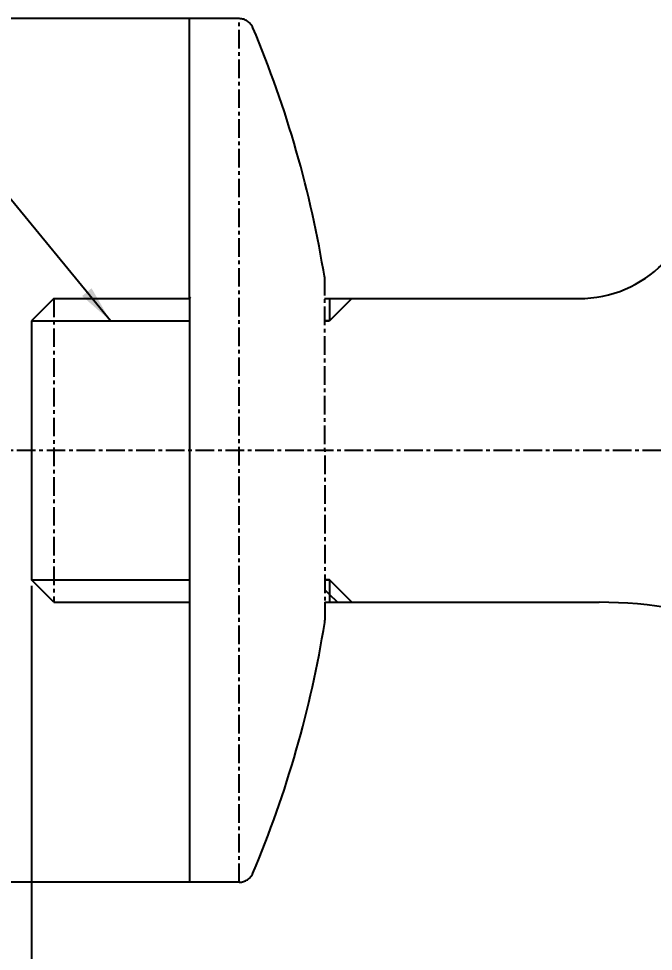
# Model space of a CAD drawing. Header units: millimetres. Extents: x 2274 to 2571, y 1382 to 1592.
# Drawn here: x 2370.9 to 2413.5, y 1453.4 to 1516 of the extents above; entities that cross this region are included whole.
import ezdxf

# ---------------------------------------------------------------- set-up
doc = ezdxf.new("R2010")
doc.units = ezdxf.units.MM
doc.linetypes.add('CENTER', pattern=[2, 1.25, -0.25, 0.25, -0.25])
doc.linetypes.add('HIDDEN', pattern=[0.375, 0.25, -0.125])
for name, color, linetype in [('1', 4, 'HIDDEN'), ('2', 1, 'CENTER'), ('4', 3, 'Continuous'), ('DEF_LAYER_ROUND_FEAT', 7, 'Continuous')]:
    doc.layers.add(name, color=color, linetype=linetype)
doc.styles.get("Standard").update_dxf_attribs({"font": 'arial.ttf'})
doc.dimstyles.get("Standard").update_dxf_attribs({"dimtxt": 0.18, "dimasz": 0.18, "dimexe": 0.18, "dimexo": 0.0625, "dimgap": 0.09, "dimtad": 0, "dimtih": 1, "dimtoh": 1, "dimdec": 4, "dimzin": 0, "dimdsep": 46, "dimtxsty": 'Standard', "dimcen": 0.09, "dimadec": 0, "dimazin": 0, "dimtfac": 1, "dimtdec": 4, "dimtofl": 0, "dimtmove": 0, "dimatfit": 3, "dimfxl": 1, "dimtolj": 1, "dimtzin": 0, "dimarcsym": 0})
doc.dimstyles.new('STANDARD$0', dxfattribs={"dimtxt": 2.5, "dimasz": 2.5, "dimexe": 1, "dimexo": 0.5, "dimgap": 0.5, "dimtad": 1, "dimtih": 1, "dimtoh": 1, "dimdec": 1, "dimdsep": 46, "dimtxsty": 'Standard', "dimcen": 0, "dimclrd": 2, "dimclre": 2, "dimclrt": 4, "dimadec": 0, "dimazin": 0, "dimtfac": 1, "dimtdec": 1, "dimtmove": 1, "dimatfit": 3, "dimfxl": 1, "dimtolj": 1, "dimarcsym": 0})

# ---------------------------------------------------------------- blocks, each defined once
blk = doc.blocks.new('*D23')
at = {"color": 2, "lineweight": -2, "transparency": 16777216}
for p, q in [((2371.731, 1477.341), (2371.731, 1445.365)), ((2428.921, 1467.605), (2428.921, 1445.365)), ((2374.231, 1446.615), (2426.421, 1446.615))]:
    blk.add_line(p, q, dxfattribs=at)
at = {"color": 2, "transparency": 16777216}
for points in [[(2374.231, 1447.031), (2374.231, 1446.198), (2371.731, 1446.615)], [(2426.421, 1447.031), (2426.421, 1446.198), (2428.921, 1446.615)]]:
    blk.add_solid(points, dxfattribs=at)
at = {"layer": 'DEFPOINTS', "color": 0, "transparency": 16777216}
for p in [(2371.731, 1478.341), (2428.921, 1468.605), (2428.921, 1446.615)]:
    blk.add_point(p, dxfattribs=at)
at = {"color": 4, "transparency": 16777216, "insert": (2400.326, 1448.89), "char_height": 3, "attachment_point": 5}
blk.add_mtext('{57}', dxfattribs=at)
blk = doc.blocks.new('*D25')
at = {"color": 2, "lineweight": -2, "transparency": 16777216}
for p, q in [((2371.731, 1477.941), (2371.731, 1424.358)), ((2469.002, 1464.258), (2469.002, 1424.358)), ((2466.502, 1425.608), (2374.231, 1425.608))]:
    blk.add_line(p, q, dxfattribs=at)
at = {"color": 2, "transparency": 16777216}
for points in [[(2374.231, 1426.025), (2374.231, 1425.191), (2371.731, 1425.608)], [(2466.502, 1426.025), (2466.502, 1425.191), (2469.002, 1425.608)]]:
    blk.add_solid(points, dxfattribs=at)
at = {"layer": 'DEFPOINTS', "color": 0, "transparency": 16777216}
for p in [(2371.731, 1478.941), (2469.002, 1465.258), (2371.731, 1425.608)]:
    blk.add_point(p, dxfattribs=at)
at = {"color": 4, "transparency": 16777216, "insert": (2420.366, 1427.89), "char_height": 3, "attachment_point": 5}
blk.add_mtext('94.2', dxfattribs=at)
blk = doc.blocks.new('*D28')
at = {"color": 2, "lineweight": -2, "transparency": 16777216}
for p, q in [((2384.665, 1516.041), (2335.324, 1516.041)), ((2336.574, 1513.541), (2336.574, 1489.407)), ((2336.574, 1460.541), (2336.574, 1484.676)), ((2384.665, 1458.041), (2335.324, 1458.041))]:
    blk.add_line(p, q, dxfattribs=at)
at = {"color": 2, "transparency": 16777216}
for points in [[(2336.157, 1513.541), (2336.991, 1513.541), (2336.574, 1516.041)], [(2336.157, 1460.541), (2336.991, 1460.541), (2336.574, 1458.041)]]:
    blk.add_solid(points, dxfattribs=at)
at = {"layer": 'DEFPOINTS', "color": 0, "transparency": 16777216}
for p in [(2336.574, 1516.041), (2385.665, 1516.041), (2385.665, 1458.041)]:
    blk.add_point(p, dxfattribs=at)
at = {"color": 4, "transparency": 16777216, "insert": (2336.574, 1487.041), "char_height": 3, "attachment_point": 5}
blk.add_mtext('%%C55', dxfattribs=at)

msp = doc.modelspace()

# ---------------------------------------------------------------- linework, layer by layer
at = {"color": 7, "linetype": 'Continuous'}
for p, q in [((2385.665, 1516.041), (2382.325, 1516.041)), ((2382.325, 1497.241), (2382.325, 1516.041)), ((2382.325, 1497.326), (2382.325, 1497.241)), ((2382.325, 1497.326), (2382.325, 1458.041)), ((2385.665, 1458.041), (2382.325, 1458.041))]:
    msp.add_line(p, q, dxfattribs=at)
at = {"color": 0, "linetype": 'ByBlock'}
for p, q in [((2373.231, 1497.241), (2371.731, 1495.741)), ((2373.231, 1497.241), (2382.41, 1497.241)), ((2391.39, 1497.241), (2391.731, 1497.241)), ((2391.39, 1497.241), (2408.46, 1497.241)), ((2371.731, 1495.741), (2371.731, 1494.541)), ((2371.731, 1494.541), (2371.731, 1479.541)), ((2371.731, 1479.541), (2371.731, 1478.341)), ((2373.231, 1476.841), (2371.731, 1478.341)), ((2373.231, 1476.841), (2382.325, 1476.841)), ((2391.418, 1476.841), (2391.731, 1476.841)), ((2391.418, 1476.841), (2409.819, 1476.841))]:
    msp.add_line(p, q, dxfattribs=at)
msp.add_arc((2408.46, 1505.241), 8, 270, 0, dxfattribs=at)
msp.add_arc((2409.819, 1446.841), 30, 70.23221, 90)
at = {"layer": '1', "color": 1, "linetype": 'CENTER'}
msp.add_line((2419.995, 1487.041), (2366.891, 1487.041), dxfattribs=at)
at = {"layer": '2', "color": 0}
for p, q in [((2385.665, 1458.041), (2385.665, 1516.041)), ((2391.388, 1498.706), (2391.418, 1476.841)), ((2373.231, 1497.241), (2373.231, 1476.841))]:
    msp.add_line(p, q, dxfattribs=at)
at = {"layer": '2', "color": 5}
msp.add_line((2382.41, 1497.241), (2382.325, 1497.326), dxfattribs=at)
at = {"layer": '2', "color": 0}
for centre, start, end in [((2385.665, 1515.041), 22.85742, 90), ((2385.665, 1459.041), 270, 337.14258)]:
    msp.add_arc(centre, 1, start, end, dxfattribs=at)
at = {"layer": '4', "color": 0, "linetype": 'ByBlock'}
for p, q in [((2391.731, 1497.241), (2391.731, 1495.741)), ((2391.731, 1497.241), (2391.731, 1495.741)), ((2391.731, 1478.341), (2391.731, 1476.841)), ((2391.731, 1478.341), (2391.731, 1476.841))]:
    msp.add_line(p, q, dxfattribs=at)
at = {"layer": '4', "color": 3, "linetype": 'ByBlock'}
for p, q in [((2393.231, 1497.241), (2391.731, 1495.741)), ((2393.231, 1497.241), (2391.731, 1495.741)), ((2371.731, 1495.741), (2382.325, 1495.741)), ((2391.731, 1495.741), (2391.392, 1495.741)), ((2391.731, 1495.741), (2391.392, 1495.741)), ((2391.392, 1495.741), (2391.731, 1495.741)), ((2371.731, 1478.341), (2382.325, 1478.341)), ((2391.731, 1478.341), (2391.416, 1478.341)), ((2391.731, 1478.341), (2391.416, 1478.341)), ((2391.416, 1478.341), (2391.731, 1478.341)), ((2393.231, 1476.841), (2391.731, 1478.341)), ((2393.231, 1476.841), (2391.731, 1478.341))]:
    msp.add_line(p, q, dxfattribs=at)
at = {"layer": '4', "color": 5, "linetype": 'ByBlock'}
for p, q in [((2391.731, 1477.368), (2391.417, 1477.683)), ((2392.258, 1476.841), (2391.731, 1477.368))]:
    msp.add_line(p, q, dxfattribs=at)
at = {"layer": 'DEF_LAYER_ROUND_FEAT', "color": 7, "linetype": 'Continuous'}
msp.add_line((2391.418, 1476.841), (2391.418, 1475.639), dxfattribs=at)
for centre, radius, start, end in [((2319.242, 1487.041), 73.083, 9.10124, 22.85742), ((2319.242, 1487.041), 73.083, 337.14258, 350.89876), ((2390.418, 1475.639), 1, 350.89876, 0)]:
    msp.add_arc(centre, radius, start, end, dxfattribs=at)

# ---------------------------------------------------------------- dimensions: what is measured, and where the dimension line sits
dim = msp.add_linear_dim(base=(2336.574, 1516.041), p1=(2385.665, 1458.041), p2=(2385.665, 1516.041), angle=90, text='%%C55', dimstyle='STANDARD$0', override={"dimtxt": 3, "dimexe": 1.25, "dimexo": 1, "dimgap": 0.75, "dimcen": 2.5, "dimtm": 1e-09, "dimtolj": 0})
dim.commit()
dim.dimension.update_dxf_attribs({"geometry": '*D28', "text_midpoint": (2336.574, 1487.041)})
for base, p1, p2, text, picture, middle in [((2371.731, 1425.608), (2469.002, 1465.258), (2371.731, 1478.941), '94.2', '*D25', (2420.366, 1427.89)), ((2428.921, 1446.615), (2371.731, 1478.341), (2428.921, 1468.605), '{57}', '*D23', (2400.326, 1448.89))]:
    dim = msp.add_linear_dim(base=base, p1=p1, p2=p2, text=text, dimstyle='STANDARD$0', override={"dimtxt": 3, "dimexe": 1.25, "dimexo": 1, "dimgap": 0.75, "dimcen": 2.5, "dimtm": 1e-09, "dimtolj": 0})
    dim.commit()
    dim.dimension.update_dxf_attribs({"geometry": picture, "text_midpoint": middle})

# ---------------------------------------------------------------- leaders
msp.add_leader([(2377.028, 1495.741), (2369.323, 1505.128), (2352.113, 1505.128)], dimstyle='Standard', override={"dimtxt": 3, "dimasz": 2.5, "dimexe": 1.25, "dimexo": 1, "dimgap": 0.75, "dimtad": 1, "dimdec": 1, "dimzin": 8, "dimcen": 2.5, "dimclrd": 2, "dimclre": 2, "dimclrt": 4, "dimtm": 1e-09, "dimtdec": 1, "dimtofl": 1, "dimtmove": 1, "dimtolj": 0, "dimtzin": 8})

doc.saveas('drawing.dxf')
